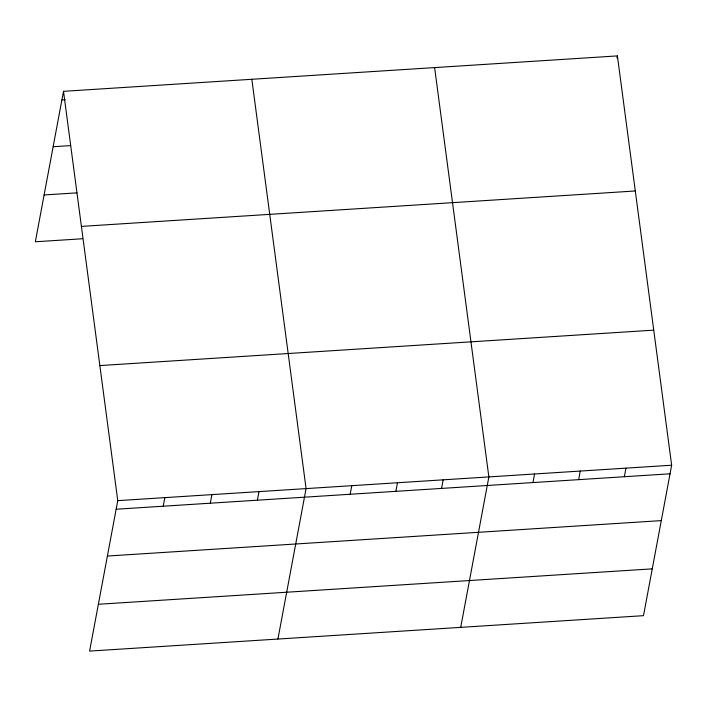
<?xml version="1.0" encoding="UTF-8"?>
<svg xmlns="http://www.w3.org/2000/svg" width="707" height="707" viewBox="0 0 707 707"><rect width="100%" height="100%" fill="white"/><g stroke="black" fill="none" stroke-linecap="round" stroke-linejoin="round"><path stroke-width="1.06" d="M63.506 91.327L117.76 500.644L89.603 651.094L643.494 615.673L671.65 465.224L617.397 55.906L63.506 91.327L35.35 241.776L82.427 238.763M163.229 506.212L164.837 497.64M210.315 503.207L211.914 494.626M257.392 500.194L259.001 491.612M277.922 639.048L306.078 488.599L251.833 79.281M350.168 494.255L351.777 485.682M395.867 491.338L397.475 482.757M441.566 488.413L443.165 479.832M460.708 627.365L488.864 476.916L434.611 67.598M532.954 482.572L534.563 473.99M616.999 58.054L617.397 55.906M578.653 479.646L580.261 471.065M624.352 476.721L625.951 468.149M61.898 99.908L65.185 99.696M53.14 146.72L70.656 145.607M44.108 194.955L76.957 192.861M81.411 226.399L635.301 190.978M99.855 365.572L653.745 330.151M117.76 500.644L671.65 465.224M116.151 509.226L670.042 473.805M107.393 556.038L661.284 520.617M98.361 604.273L652.252 568.852"/></g></svg>
